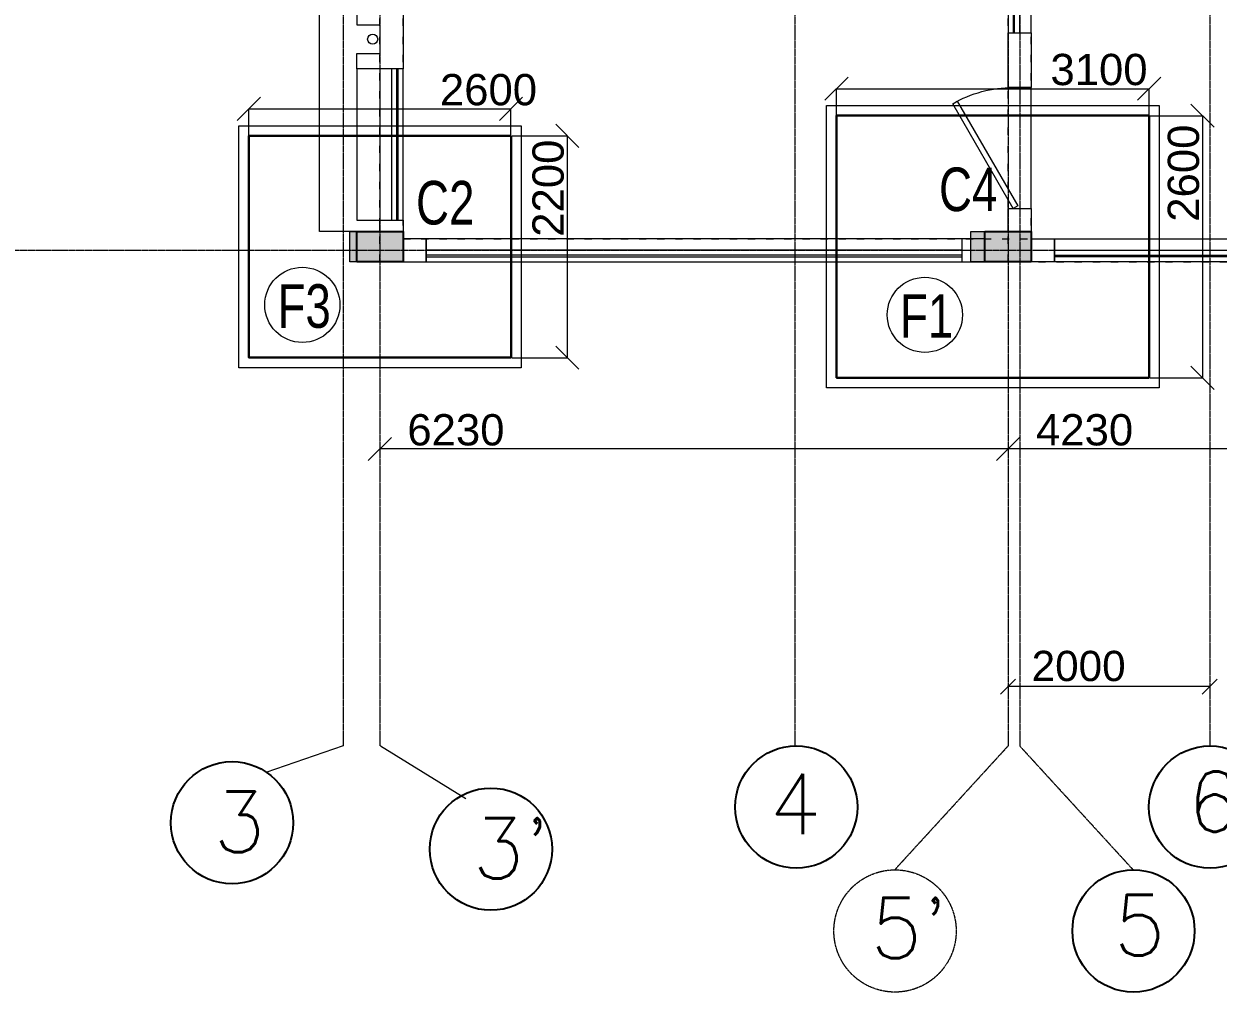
# Model space of a CAD drawing. Header units: inches. Extents: x 719368 to 6315912, y -2624014 to 446967.
# Drawn here: x 5939779 to 5951623, y -2157501 to -2147900 of the extents above; entities that cross this region are included whole.
import ezdxf
from ezdxf.lldxf.tags import DXFTag

# ---------------------------------------------------------------- set-up
doc = ezdxf.new("R2010")
doc.units = ezdxf.units.IN
doc.header["$LTSCALE"] = 20
doc.header["$MEASUREMENT"] = 0
doc.header["$PDMODE"] = 3
for name, pattern in [('ACAD_ISO03W100', [30, 12, -18]), ('CENTER', [2, 1.25, -0.25, 0.25, -0.25]), ('CENTER2', [1.125, 0.75, -0.125, 0.125, -0.125]), ('DASHED2', [0.375, 0.25, -0.125])]:
    doc.linetypes.add(name, pattern=pattern)
doc.layers.get('0').update_dxf_attribs({"color": 51, "lineweight": 30})
doc.layers.get('Defpoints').update_dxf_attribs({"lineweight": 25})
for name, color, linetype, lineweight in [('CLL LEV.', 252, 'Continuous', 18), ('COL HATCH', 254, 'Continuous', 5), ('COL.FILL', 6, 'Continuous', 20), ('COLUMN', 2, 'Continuous', 25), ('DIM', 7, 'Continuous', 13), ('DOOR', 43, 'Continuous', 13), ('FIXTURE', 15, 'DASHDOT', 9), ('FOOTING', 73, 'Continuous', 30), ('GRID', 202, 'CENTER', 5), ('HACHE', 6, 'Continuous', 9), ('HIDDEN', 181, 'ACAD_ISO03W100', 18), ('PROJ.', 30, 'DASHED2', 13), ('STAIR', 4, 'Continuous', 25), ('Text', 7, 'Continuous', 15), ('Ventilator', 6, 'DASHED', 20), ('WALL', 1, 'Continuous', 18), ('window', 71, 'Continuous', 18), ('Window-Wall', 7, 'Continuous', 20)]:
    doc.layers.add(name, color=color, linetype=linetype, lineweight=lineweight)
doc.layers.add('grid text', color=140, linetype='Continuous')
doc.styles.add('BOLD', font='arial.ttf')
doc.styles.add('DIM SUMBI', font='arial.ttf')
doc.styles.add('L120', font='simplex.shx', dxfattribs={"height": 1})
tags = doc.linetypes.add('DASHDOT', pattern=[1, 0.5, -0.25, 0, -0.25]).pattern_tags.tags
tags[10:11] = [DXFTag(74, 4), DXFTag(75, 0), DXFTag(340, '0'), DXFTag(46, 1.0), DXFTag(50, 0.0), DXFTag(44, 0.0), DXFTag(45, 0.0)]
tags[8:9] = [DXFTag(74, 4), DXFTag(75, 0), DXFTag(340, '0'), DXFTag(46, 1.0), DXFTag(50, 0.0), DXFTag(44, 0.0), DXFTag(45, 0.0)]
tags[6:7] = [DXFTag(74, 4), DXFTag(75, 0), DXFTag(340, '0'), DXFTag(46, 1.0), DXFTag(50, 0.0), DXFTag(44, 0.0), DXFTag(45, 0.0)]
tags[4:5] = [DXFTag(74, 4), DXFTag(75, 0), DXFTag(340, '0'), DXFTag(46, 1.0), DXFTag(50, 0.0), DXFTag(44, 0.0), DXFTag(45, 0.0)]
tags = doc.linetypes.add('DASHED', pattern=[0.75, 0.5, -0.25]).pattern_tags.tags
tags[6:7] = [DXFTag(74, 4), DXFTag(75, 0), DXFTag(340, '0'), DXFTag(46, 1.0), DXFTag(50, 0.0), DXFTag(44, 0.0), DXFTag(45, 0.0)]
tags[4:5] = [DXFTag(74, 4), DXFTag(75, 0), DXFTag(340, '0'), DXFTag(46, 1.0), DXFTag(50, 0.0), DXFTag(44, 0.0), DXFTag(45, 0.0)]
doc.dimstyles.new('Copy of S3', dxfattribs={"dimtxt": 200, "dimasz": 150, "dimexe": 5, "dimexo": 5, "dimgap": 50, "dimtad": 1, "dimjust": 1, "dimdec": 0, "dimzin": 3, "dimdsep": 46, "dimtxsty": 'BOLD', "dimblk1": 'OBLIQUE', "dimblk2": 'OBLIQUE', "dimsah": 1, "dimcen": 0.0625, "dimdle": 5, "dimclrd": 230, "dimclre": 251, "dimclrt": 2, "dimadec": 0, "dimazin": 0, "dimtfac": 1, "dimtdec": 0, "dimtix": 1, "dimtofl": 0, "dimtmove": 2, "dimatfit": 3, "dimfxl": 3, "dimtolj": 1, "dimtzin": 2, "dimlwd": -1, "dimlwe": -1, "dimarcsym": 0})
doc.dimstyles.new('PL1', dxfattribs={"dimtxt": 275, "dimasz": 230, "dimexe": 0.18, "dimexo": 12, "dimgap": 30, "dimtad": 1, "dimjust": 1, "dimdec": 0, "dimzin": 0, "dimdsep": 46, "dimtxsty": 'BOLD', "dimblk": 'OBLIQUE', "dimcen": 0.09, "dimclrd": 256, "dimclre": 256, "dimadec": 0, "dimazin": 0, "dimtfac": 1, "dimtdec": 0, "dimtofl": 0, "dimtmove": 0, "dimatfit": 3, "dimfxl": 0.18, "dimtolj": 1, "dimtzin": 0, "dimlwd": -1, "dimlwe": -1, "dimarcsym": 0})

# ---------------------------------------------------------------- blocks, each defined once
blk = doc.blocks.new('_Oblique')
at = {"layer": 'STAIR', "color": 0, "lineweight": -2}
blk.add_line((-0.5, -0.5), (0.5, 0.5), dxfattribs=at)
blk = doc.blocks.new('*D235')
at = {"layer": 'Defpoints', "color": 0, "transparency": 16777216}
for p in [(5949540, -2152115), (5953770, -2152115), (5953770, -2152115)]:
    blk.add_point(p, dxfattribs=at)
at = {"layer": 'DIM', "transparency": 16777216}
for p, q in [((5949540, -2152103), (5949540, -2152115)), ((5953770, -2152115), (5949540, -2152115)), ((5953770, -2152103), (5953770, -2152115))]:
    blk.add_line(p, q, dxfattribs=at)
at = {"layer": 'DIM', "transparency": 16777216, "xscale": 230, "yscale": 230, "zscale": 230, "rotation": 180}
blk.add_blockref('_Oblique', (5949540, -2152115), dxfattribs=at)
at = {"layer": 'DIM', "transparency": 16777216, "xscale": 230, "yscale": 230, "zscale": 230}
blk.add_blockref('_Oblique', (5953770, -2152115), dxfattribs=at)
at = {"layer": 'DIM', "color": 0, "transparency": 16777216, "insert": (5950299, -2151927), "char_height": 310, "attachment_point": 5, "style": 'BOLD'}
blk.add_mtext('\\A1;4230', dxfattribs=at)
blk = doc.blocks.new('*D256')
at = {"layer": 'Defpoints', "color": 0, "transparency": 16777216}
for p in [(5943310, -2152128), (5949540, -2152115), (5949540, -2152115)]:
    blk.add_point(p, dxfattribs=at)
at = {"layer": 'DIM', "transparency": 16777216}
for p, q in [((5943310, -2152116), (5943310, -2152115)), ((5949540, -2152115), (5943310, -2152115)), ((5949540, -2152103), (5949540, -2152115))]:
    blk.add_line(p, q, dxfattribs=at)
at = {"layer": 'DIM', "transparency": 16777216, "xscale": 230, "yscale": 230, "zscale": 230, "rotation": 180}
blk.add_blockref('_Oblique', (5943310, -2152115), dxfattribs=at)
at = {"layer": 'DIM', "transparency": 16777216, "xscale": 230, "yscale": 230, "zscale": 230}
blk.add_blockref('_Oblique', (5949540, -2152115), dxfattribs=at)
at = {"layer": 'DIM', "color": 0, "transparency": 16777216, "insert": (5944064, -2151927), "char_height": 310, "attachment_point": 5, "style": 'BOLD'}
blk.add_mtext('\\A1;6230', dxfattribs=at)
blk = doc.blocks.new('*D309')
at = {"layer": 'Defpoints', "color": 0, "transparency": 16777216}
for p in [(5950939, -2148810), (5950939, -2151410), (5951469, -2151410)]:
    blk.add_point(p, dxfattribs=at)
at = {"layer": 'DIM', "transparency": 16777216}
for p, q in [((5950951, -2148810), (5951470, -2148810)), ((5951469, -2148810), (5951469, -2151410)), ((5950951, -2151410), (5951470, -2151410))]:
    blk.add_line(p, q, dxfattribs=at)
at = {"layer": 'DIM', "transparency": 16777216, "xscale": 230, "yscale": 230, "zscale": 230}
for p, rotation in [((5951469, -2148810), 90), ((5951469, -2151410), 270)]:
    blk.add_blockref('_Oblique', p, dxfattribs=dict(at, rotation=rotation))
at = {"layer": 'DIM', "color": 0, "transparency": 16777216, "insert": (5951281, -2149380), "char_height": 310, "attachment_point": 5, "rotation": 90, "style": 'BOLD'}
blk.add_mtext('\\A1;2600', dxfattribs=at)
blk = doc.blocks.new('*D310')
at = {"layer": 'Defpoints', "color": 0, "transparency": 16777216}
for p in [(5950939, -2148542), (5947839, -2149056), (5950939, -2149048)]:
    blk.add_point(p, dxfattribs=at)
at = {"layer": 'DIM', "transparency": 16777216}
for p, q in [((5947839, -2149044), (5947839, -2148542)), ((5947839, -2148542), (5950939, -2148542)), ((5950939, -2149036), (5950939, -2148542))]:
    blk.add_line(p, q, dxfattribs=at)
at = {"layer": 'DIM', "transparency": 16777216, "xscale": 230, "yscale": 230, "zscale": 230, "rotation": 180}
blk.add_blockref('_Oblique', (5947839, -2148542), dxfattribs=at)
at = {"layer": 'DIM', "transparency": 16777216, "xscale": 230, "yscale": 230, "zscale": 230}
blk.add_blockref('_Oblique', (5950939, -2148542), dxfattribs=at)
at = {"layer": 'DIM', "color": 0, "transparency": 16777216, "insert": (5950442, -2148354), "char_height": 310, "attachment_point": 5, "style": 'BOLD'}
blk.add_mtext('\\A1;3100', dxfattribs=at)
blk = doc.blocks.new('*D311')
at = {"layer": 'Defpoints', "color": 0, "transparency": 16777216}
for p in [(5944610, -2149010), (5944610, -2151210), (5945169, -2151210)]:
    blk.add_point(p, dxfattribs=at)
at = {"layer": 'DIM', "transparency": 16777216}
for p, q in [((5944622, -2149010), (5945169, -2149010)), ((5945169, -2149010), (5945169, -2151210)), ((5944622, -2151210), (5945169, -2151210))]:
    blk.add_line(p, q, dxfattribs=at)
at = {"layer": 'DIM', "transparency": 16777216, "xscale": 230, "yscale": 230, "zscale": 230}
for p, rotation in [((5945169, -2149010), 90), ((5945169, -2151210), 270)]:
    blk.add_blockref('_Oblique', p, dxfattribs=dict(at, rotation=rotation))
at = {"layer": 'DIM', "color": 0, "transparency": 16777216, "insert": (5944980, -2149529), "char_height": 310, "attachment_point": 5, "rotation": 90, "style": 'BOLD'}
blk.add_mtext('\\A1;2200', dxfattribs=at)
blk = doc.blocks.new('*D312')
at = {"layer": 'Defpoints', "color": 0, "transparency": 16777216}
for p in [(5944610, -2148742), (5942010, -2149256), (5944610, -2149248)]:
    blk.add_point(p, dxfattribs=at)
at = {"layer": 'DIM', "transparency": 16777216}
for p, q in [((5942010, -2149244), (5942010, -2148742)), ((5942010, -2148742), (5944610, -2148742)), ((5944610, -2149236), (5944610, -2148742))]:
    blk.add_line(p, q, dxfattribs=at)
at = {"layer": 'DIM', "transparency": 16777216, "xscale": 230, "yscale": 230, "zscale": 230, "rotation": 180}
blk.add_blockref('_Oblique', (5942010, -2148742), dxfattribs=at)
at = {"layer": 'DIM', "transparency": 16777216, "xscale": 230, "yscale": 230, "zscale": 230}
blk.add_blockref('_Oblique', (5944610, -2148742), dxfattribs=at)
at = {"layer": 'DIM', "color": 0, "transparency": 16777216, "insert": (5944387, -2148554), "char_height": 310, "attachment_point": 5, "style": 'BOLD'}
blk.add_mtext('\\A1;2600', dxfattribs=at)
blk = doc.blocks.new('*D229')
at = {"layer": 'Defpoints', "color": 0, "transparency": 16777216}
for p in [(5951540, -2154472), (5949540, -2155060), (5951540, -2155060)]:
    blk.add_point(p, dxfattribs=at)
at = {"layer": 'DIM', "color": 230, "transparency": 16777216}
blk.add_line((5951545, -2154472), (5949535, -2154472), dxfattribs=at)
at = {"layer": 'DIM', "color": 251, "linetype": 'Continuous', "transparency": 16777216}
for p, q in [((5949540, -2154475), (5949540, -2154467)), ((5951540, -2154475), (5951540, -2154467))]:
    blk.add_line(p, q, dxfattribs=at)
at = {"layer": 'DIM', "color": 230, "transparency": 16777216, "xscale": 150, "yscale": 150, "zscale": 150, "rotation": 180}
blk.add_blockref('_Oblique', (5949540, -2154472), dxfattribs=at)
at = {"layer": 'DIM', "color": 230, "transparency": 16777216, "xscale": 150, "yscale": 150, "zscale": 150}
blk.add_blockref('_Oblique', (5951540, -2154472), dxfattribs=at)
at = {"layer": 'DIM', "color": 2, "transparency": 16777216, "insert": (5950240, -2154269), "char_height": 300, "attachment_point": 5, "style": 'BOLD'}
blk.add_mtext('\\A1;2000', dxfattribs=at)
blk = doc.blocks.new('New Shaft')
at = {"layer": 'FIXTURE'}
blk.add_circle((0.327, -0.302), 0.05, dxfattribs=at)
at = {"layer": 'WALL'}
for p, q in [((0.035, 0), (0.62, 0)), ((0.035, 0), (0.035, -0.46)), ((0.62, 0), (0.62, -0.46)), ((0.185, -0.46), (0.185, -0.23)), ((0.185, -0.23), (0.47, -0.23)), ((0.47, -0.46), (0.47, -0.23)), ((0.035, -0.46), (0.185, -0.46)), ((0.62, -0.46), (0.47, -0.46))]:
    blk.add_line(p, q, dxfattribs=at)
blk = doc.blocks.new('1.5 M Window')
at = {"layer": 'CLL LEV.'}
for p, q in [((-0.23, 0), (-0.46, 0)), ((-0.46, 0), (-0.46, -1.5)), ((-0.46, -1.5), (-0.23, -1.5))]:
    blk.add_line(p, q, dxfattribs=at)
at = {"layer": 'window'}
for p, q in [((-0.065, 0), (-0.065, -1.5)), ((-0.05, -1.5), (-0.05, 0))]:
    blk.add_line(p, q, dxfattribs=at)
at = {"layer": 'Window-Wall'}
for p, q in [((0, 0), (-0.23, 0)), ((-0.23, 0), (-0.23, -1.5)), ((-0.115, 0), (-0.115, -1.5)), ((0, -1.5), (0, 0)), ((-0.23, -1.5), (0, -1.5))]:
    blk.add_line(p, q, dxfattribs=at)
blk = doc.blocks.new('VENTILATOR')
at = {"layer": 'Ventilator', "ltscale": 0.02}
for p, q in [((-0.18, -1.5), (-0.18, 0)), ((-0.165, 0), (-0.165, -1.5))]:
    blk.add_line(p, q, dxfattribs=at)
at = {"layer": 'Window-Wall'}
for p, q in [((-0.23, 0), (0, 0)), ((-0.23, -1.5), (-0.23, 0)), ((-0.115, 0), (-0.115, -1.5)), ((0, 0), (0, -1.5)), ((-0.23, -1.5), (0, -1.5))]:
    blk.add_line(p, q, dxfattribs=at)
blk = doc.blocks.new('*U81')
for p, q in [((0, 0), (0, 6)), ((40, 0), (40, 6))]:
    blk.add_line(p, q)
blk.add_lwpolyline([(0, 0), (34.64, -20), (35.52, -18.48), (0.88, 1.52)], close=True)
blk.add_arc((0, 0), 40, 330, 360)
blk = doc.blocks.new('New Doors')
at = {"layer": 'DOOR'}
blk.add_line((0, 0.18), (1.199, 0.18), dxfattribs=at)
at = {"layer": 'DOOR', "xscale": 0.0299845412869386, "yscale": 0.0299845412869386, "zscale": 0.0299845412869386}
blk.add_blockref('*U81', (0, 0), dxfattribs=at)
blk = doc.blocks.new('A$C0E890EBD')
at = {"layer": 'COL HATCH', "linetype": 'CENTER2'}
h = blk.add_hatch(color=3, dxfattribs=at)
h.dxf.hatch_style = 1
h.paths.add_polyline_path([(12.4234, -7.93), (12.4234, -8.23), (11.9634, -8.23), (11.9634, -7.93)])
h = blk.add_hatch(color=3, dxfattribs=at)
h.dxf.hatch_style = 1
h.paths.add_polyline_path([(18.6534, -7.93), (18.6534, -8.23), (18.1934, -8.23), (18.1934, -7.93)])
at = {"layer": 'COLUMN', "color": 3, "linetype": 'CENTER2'}
for points in [[(12.4234, -7.93), (12.4234, -8.23), (11.9634, -8.23), (11.9634, -7.93), (12.4234, -7.93)], [(18.6534, -7.93), (18.6534, -8.23), (18.1934, -8.23), (18.1934, -7.93), (18.6534, -7.93)]]:
    blk.add_lwpolyline(points, dxfattribs=at)
at = {"layer": 'PROJ.'}
for p, q in [((11.5934, -7.93), (11.5934, 8.115)), ((12.1934, -7.93), (11.5934, -7.93))]:
    blk.add_line(p, q, dxfattribs=at)
at = {"layer": 'WALL'}
blk.add_lwpolyline([(18.6536, -6.5006), (18.4234, -6.5006), (18.4234, -5.96), (18.6536, -5.96)], close=True, dxfattribs=at)
for points in [[(12.1934, -7.815), (12.4234, -7.815), (12.4234, -7.93), (12.1934, -7.93), (12.1934, -7.815)], [(12.1934, -7.815), (12.4234, -7.815), (12.4234, -7.93), (12.1934, -7.93), (12.1934, -7.815)], [(18.6534, -7.93), (18.4234, -7.93), (18.4234, -7.7), (18.6534, -7.7), (18.6534, -7.93)], [(12.4234, -8.23), (12.6534, -8.23), (12.6534, -8), (12.4234, -8), (12.4234, -8.23)], [(17.9634, -8.23), (18.1934, -8.23), (18.1934, -8), (17.9634, -8), (17.9634, -8.23)], [(18.8834, -8.23), (18.6534, -8.23), (18.6534, -8), (18.8834, -8), (18.8834, -8.23)]]:
    blk.add_lwpolyline(points, dxfattribs=at)
at = {"layer": 'window'}
for p, q in [((17.9634, -8.165), (12.6534, -8.165)), ((18.8834, -8.165), (22.1934, -8.165)), ((12.6534, -8.18), (17.9634, -8.18)), ((22.1934, -8.18), (18.8834, -8.18))]:
    blk.add_line(p, q, dxfattribs=at)
at = {"layer": 'Window-Wall'}
for p, q in [((17.9634, -8), (12.6534, -8)), ((12.6534, -8), (12.6534, -8.23)), ((18.8834, -8.23), (18.8834, -8)), ((18.8834, -8), (22.1934, -8)), ((17.9634, -8.115), (12.6534, -8.115)), ((18.8834, -8.115), (22.1934, -8.115)), ((12.6534, -8.23), (17.9634, -8.23)), ((22.1934, -8.23), (18.8834, -8.23))]:
    blk.add_line(p, q, dxfattribs=at)
at = {"layer": 'WALL', "xscale": -1}
for name, p, rotation in [('VENTILATOR', (18.6534, -5.96), 180), ('New Doors', (18.4737, -7.7), 270)]:
    blk.add_blockref(name, p, dxfattribs=dict(at, rotation=rotation))
at = {"layer": 'WALL', "rotation": 270}
blk.add_blockref('New Shaft', (12.4234, -5.695), dxfattribs=at)
at = {"layer": 'Window-Wall'}
blk.add_blockref('1.5 M Window', (12.4234, -6.315), dxfattribs=at)

msp = doc.modelspace()

# ---------------------------------------------------------------- hatches: boundary and pattern name
at = {"layer": 'COL.FILL'}
for points in [[(5943010.4821, -2150259.5333), (5943540.4821, -2150259.5333), (5943540.4821, -2149959.5333), (5943010.4821, -2149959.5333)], [(5949170.4821, -2149959.5333), (5949170.4821, -2150259.5333), (5949770.4821, -2150259.5333), (5949770.4821, -2149959.5333)]]:
    msp.add_hatch(color=256, dxfattribs=at).paths.add_polyline_path(points)

# ---------------------------------------------------------------- linework, layer by layer
for points in [[(5943010.4821, -2150259.5333), (5943010.4821, -2149959.5333), (5943540.4821, -2149959.5333), (5943540.4821, -2150259.5333)], [(5949170.4821, -2150259.5333), (5949170.4821, -2149959.5333), (5949770.4821, -2149959.5333), (5949770.4821, -2150259.5333)]]:
    msp.add_lwpolyline(points, close=True, dxfattribs=at)
at = {"layer": 'DIM'}
for p, q in [((5942945.4822, -2155060.0232), (5942177.2487, -2155322.7533)), ((5943317.0334, -2155059.9878), (5944162.4093, -2155580.609))]:
    msp.add_line(p, q, dxfattribs=at)
at = {"layer": 'FOOTING'}
for points in [[(5950938.9796, -2148809.5333), (5950938.9796, -2151409.5333), (5947838.9796, -2151409.5333), (5947838.9796, -2148809.5333)], [(5944610.4833, -2149009.5343), (5944610.4833, -2151209.5343), (5942010.4833, -2151209.5343), (5942010.4833, -2149009.5343)]]:
    msp.add_lwpolyline(points, close=True, dxfattribs=at)
at = {"layer": 'GRID', "ltscale": 0.05}
for p, q in [((5942945.4822, -2115272.6697), (5942945.4822, -2155060.0232)), ((5943310.4821, -2115272.6697), (5943310.4821, -2155060.0232)), ((5947425.4821, -2115272.6697), (5947425.4821, -2155060.0232)), ((5949655.4821, -2115272.6697), (5949655.4821, -2155060.0232)), ((5951540.4821, -2115272.6697), (5951540.4821, -2155060.0232)), ((5926274.7986, -2150144.5344), (6041274.9246, -2150144.5344)), ((5949655.4821, -2155060.0232), (5950780.4783, -2156288.96))]:
    msp.add_line(p, q, dxfattribs=at)
at = {"layer": 'GRID', "color": 190, "ltscale": 0.05}
for p, q in [((5949540.4821, -2115272.6697), (5949540.4821, -2155060.0232)), ((5949540.4821, -2155060.0232), (5948415.486, -2156288.96))]:
    msp.add_line(p, q, dxfattribs=at)
msp.add_circle((5948419.0471, -2156895.1899), 606.2404, dxfattribs=at)
at = {"layer": 'grid text'}
for centre in [(5947439.6729, -2155666.0975), (5951544.0432, -2155666.2531), (5941843.671, -2155821.8714), (5944411.0197, -2156083.7099), (5950784.0395, -2156895.1899)]:
    msp.add_circle(centre, 606.2404, dxfattribs=at)
at = {"layer": 'HACHE'}
for points in [[(5951038.9796, -2148709.5333), (5951038.9796, -2151509.5333), (5947738.9796, -2151509.5333), (5947738.9796, -2148709.5333)], [(5944710.4833, -2148909.5343), (5944710.4833, -2151309.5343), (5941910.4833, -2151309.5343), (5941910.4833, -2148909.5343)]]:
    msp.add_lwpolyline(points, close=True, dxfattribs=at)
at = {"layer": 'HIDDEN', "linetype": 'ACAD_ISO03W100', "ltscale": 0.3}
for p, q in [((5943310.4821, -2150259.5333), (5943310.4821, -2133499.5333)), ((5943540.4821, -2150259.5333), (5943540.4821, -2133499.5333)), ((5949540.6765, -2150259.5333), (5949540.6765, -2133499.5333)), ((5949770.6765, -2150259.5333), (5949770.6765, -2133499.5333)), ((5943540.4821, -2150029.5333), (5960230.4805, -2150029.5333)), ((5943540.4821, -2150259.5333), (5960230.4805, -2150259.5333))]:
    msp.add_line(p, q, dxfattribs=at)
at = {"layer": 'Text'}
for centre in [(5942540.7437, -2150686.256), (5948714.9688, -2150784.8707)]:
    msp.add_circle(centre, 372.7728, dxfattribs=at)

# ---------------------------------------------------------------- block references
at = {"color": 0, "xscale": 1000, "yscale": 1000, "zscale": 1000}
msp.add_blockref('A$C0E890EBD', (5931117.1028, -2142029.5333), dxfattribs=at)

# ---------------------------------------------------------------- texts
at = {"layer": 'GRID', "color": 190, "ltscale": 0.05, "insert": (5948175.9934, -2156564.8675), "char_height": 600, "width": 804.951803, "attachment_point": 1, "style": 'L120'}
msp.add_mtext("5'", dxfattribs=at)
at = {"layer": 'grid text', "char_height": 600, "width": 804.951803, "attachment_point": 1, "style": 'L120'}
for s, insert in [('4', (5947170.0356, -2155336.5035)), ('6', (5951320.3197, -2155312.7183)), ('3', (5941659.728, -2155513.1749)), ("3'", (5944227.0768, -2155775.0134)), ('5', (5950589.1016, -2156538.2125))]:
    msp.add_mtext(s, dxfattribs=dict(at, insert=insert))
at = {"layer": 'Text', "style": 'DIM SUMBI', "width": 0.75}
for s, p in [('C4', (5948855.2392, -2149756.3859)), ('C2', (5943668.5213, -2149889.1417)), ('F3', (5942294.6262, -2150913.8169)), ('F1', (5948468.8513, -2151012.4317))]:
    msp.add_text(s, height=432.432, dxfattribs=at).set_placement(p)

# ---------------------------------------------------------------- dimensions: what is measured, and where the dimension line sits
at = {"layer": 'DIM'}
for base, p1, p2, angle, picture, middle in [((5950938.9796, -2148542.0056), (5947838.9796, -2149055.551), (5950938.9796, -2149047.7389), 180, '*D310', (5950442.4269, -2148542.0056)), ((5944610.4833, -2148742.0066), (5942010.4833, -2149255.552), (5944610.4833, -2149247.7398), 180, '*D312', (5944386.663, -2148742.0066)), ((5951469.4484, -2151409.5333), (5950938.9796, -2148809.5333), (5950938.9796, -2151409.5333), 270, '*D309', (5951469.4484, -2149380.368)), ((5945168.7025, -2151209.5343), (5944610.4833, -2149009.5343), (5944610.4833, -2151209.5343), 270, '*D311', (5945168.7025, -2149529.0807))]:
    dim = msp.add_linear_dim(base=base, p1=p1, p2=p2, angle=angle, dimstyle='PL1', override={"dimtxt": 310}, dxfattribs=at)
    dim.commit()
    dim.dimension.update_dxf_attribs({"geometry": picture, "text_midpoint": middle, "dimtype": 160})
for base, p1, p2, picture, middle in [((5949540.4821, -2152115.1151), (5943310.4821, -2152128.4485), (5949540.4821, -2152115.1151), '*D256', (5944063.6847, -2151926.7318)), ((5953770.4805, -2152115.1151), (5949540.4821, -2152115.1151), (5953770.4805, -2152115.1151), '*D235', (5950299.077, -2151926.7318))]:
    dim = msp.add_linear_dim(base=base, p1=p1, p2=p2, dimstyle='PL1', override={"dimtxt": 310}, dxfattribs=at)
    dim.commit()
    dim.dimension.update_dxf_attribs({"geometry": picture, "text_midpoint": middle})
dim = msp.add_aligned_dim(p1=(5949540.4821, -2155060.0232), p2=(5951540.4821, -2155060.0232), distance=587.5491, dimstyle='Copy of S3', override={"dimtxt": 300, "dimfxlon": 1}, dxfattribs=at)
dim.commit()
dim.dimension.update_dxf_attribs({"geometry": '*D229', "text_midpoint": (5950240.4821, -2154269.3022)})

doc.saveas('drawing.dxf')
